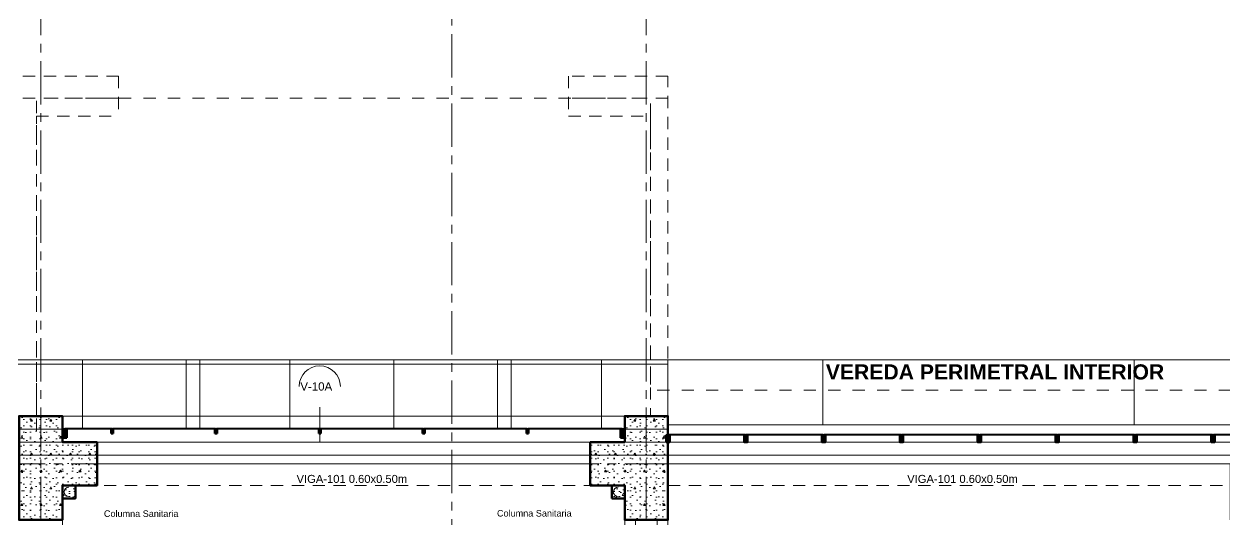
# Model space of a CAD drawing. Header units: inches. Extents: x -38 to 5698, y -33 to 92.
# Drawn here: x 16.13 to 30, y 39 to 44.73 of the extents above; entities that cross this region are included whole.
import ezdxf

# ---------------------------------------------------------------- set-up
doc = ezdxf.new("R2010")
doc.units = ezdxf.units.IN
doc.header["$MEASUREMENT"] = 0
doc.set_wipeout_variables(frame=1)
for name, pattern in [('Hidden Line', [0.195611, 0.141111, -0.0545]), ('Línea Oculta', [0.195611, 0.141111, -0.0545]), ('Punto & Raya', [0.65, 0.5, -0.075, 0, -0.075]), ('Rayas', [0.282222, 0.141111, -0.141111]), ('Wipeout_Contour', [1, 0, -1])]:
    doc.linetypes.add(name, pattern=pattern)
for name, color, linetype in [('02 _ ARQ _ ALB _ Ejes Generales', 7, 'Continuous'), ('02 _ ARQ _ ZON _ Espacio.3D', 7, 'Continuous'), ('08 _ STR _ EXT _ 06 Columnas', 7, 'Continuous'), ('08 _ STR _ EXT _ 06 Elementos de Fachada', 7, 'Continuous'), ('08 _ STR _ EXT _ 07 Losa Aligerada', 7, 'Continuous'), ('08 _ STR _ EXT _ 08 Placas Inclinadas', 7, 'Continuous'), ('08 _ STR _ EXT _ 09 Vigas', 7, 'Continuous'), ('08 _ STR _ EXT _ Estacionamiento-Pavimento', 7, 'Continuous'), ('Acabado - Muros', 7, 'Continuous'), ('ESQUEMAS', 7, 'Continuous'), ('Estructura - 03 LOSA', 7, 'Continuous'), ('Estructura - 04 MURO', 7, 'Continuous'), ('Estructura - Carga', 7, 'Continuous'), ('Marcador - Secciones', 251, 'Continuous'), ('MEP - HVAC', 7, 'Continuous'), ('Notas - Etiquetas', 251, 'Continuous'), ('Notas - Textos', 7, 'Continuous')]:
    doc.layers.add(name, color=color, linetype=linetype)
doc.styles.add('Estilo_Generado_1', font='swisseb.ttf')
doc.styles.add('Estilo_Generado_4', font='swisse.ttf')
pattern_1 = [(0, (0, 0), (0, 0.3897114), [0.024375, -0.200625]), (0, (0.1125, 0.19486), (0, 0.3897114), [0.024375, -0.200625]), (60, (0, 0), (-0.3375, 0.1948557), [0.024375, -0.200625]), (60, (0.225, 0), (-0.3375, 0.1948557), [0.024375, -0.200625]), (120, (0.02437, 0), (0.3375, 0.1948557), [0.024375, -0.200625]), (120, (0.24938, 0), (0.3375, 0.1948557), [0.024375, -0.200625]), (0, (0, 0.0375), (0, 0.075), [0, -0.075, 0, -0.1125]), (45, (0.0375, 0.0375), (-0.05303301, 0.05303301), [0, -0.05625, 0, -0.09375])]
pattern_2 = [(0, (0, 0), (0, 0.3117692), [0.03, -0.15]), (0, (0.09, 0.1559), (0, 0.3117692), [0.03, -0.15]), (60, (0, 0), (-0.27, 0.1558846), [0.03, -0.15]), (60, (0.18, 0), (-0.27, 0.1558846), [0.03, -0.15]), (120, (0.03, 0), (0.27, 0.1558846), [0.03, -0.15]), (120, (0.21, 0), (0.27, 0.1558846), [0.03, -0.15]), (0, (0, 0.03), (0, 0.06), [0, -0.06, 0, -0.09]), (45, (0.03, 0.03), (-0.04242641, 0.04242641), [0, -0.045, 0, -0.075])]

msp = doc.modelspace()

# ---------------------------------------------------------------- hatches: boundary and pattern name
at = {"layer": 'Estructura - 03 LOSA', "linetype": 'Continuous', "lineweight": 13}
h = msp.add_hatch(dxfattribs=at)
h.set_pattern_fill('CEMENTO_PULIDO_Y_BRUÑADO_FA', color=251, style=0, pattern_type=2)
h.set_pattern_definition([(360, (3.7574, 18.3027), (0, 2.53199), []), (90, (3.7574, 18.3027), (-3.6, 0), [])])
h.paths.add_polyline_path([(2.17, 26.05), (8.821, 26.05), (8.822, 29.453), (8.822, 30.7), (8.25, 30.7), (8.25, 33.82), (9.07, 33.82), (9.07, 39.9), (23.57, 39.9), (51.57, 39.9), (51.57, 23.382), (52.92, 23.382), (52.92, 40.85), (9.07, 40.85), (2.17, 40.85)])
at = {"layer": 'Estructura - Carga', "linetype": 'Continuous', "lineweight": 13}
h = msp.add_hatch(dxfattribs=at)
h.set_pattern_fill('HORMIGÓN_ARMADO_0002', color=251, style=0, pattern_type=2)
h.set_pattern_definition(pattern_2)
h.paths.add_polyline_path([(16.57, 39.25), (16.72, 39.25), (16.72, 39.4), (16.57, 39.4)])
h = msp.add_hatch(dxfattribs=at)
h.set_pattern_fill('HORMIGÓN_ARMADO_0002', color=251, style=0, pattern_type=2)
h.set_pattern_definition(pattern_2)
h.paths.add_polyline_path([(22.92, 39.25), (23.07, 39.25), (23.07, 39.4), (22.92, 39.4)])

# ---------------------------------------------------------------- linework, layer by layer
at = {"layer": '02 _ ARQ _ ALB _ Ejes Generales', "color": 251, "linetype": 'Punto & Raya', "lineweight": 13}
for p, q in [((16.32, 45.9), (16.32, 2.05)), ((23.32, 45.9), (23.32, 2.05))]:
    msp.add_line(p, q, dxfattribs=at)
at = {"layer": '02 _ ARQ _ ZON _ Espacio.3D', "color": 254, "linetype": 'Continuous', "lineweight": 0, "flags": 128}
msp.add_lwpolyline([(43.67, 39.65), (37.77, 39.65), (37.77, 39.4), (37.57, 39.4), (37.57, 39), (37.07, 39), (37.07, 39.4), (36.87, 39.4), (36.87, 39.65), (30.97, 39.65), (30.97, 39.4), (30.57, 39.4), (30.57, 39), (30.07, 39), (30.07, 39.65), (23.57, 39.65), (23.57, 39), (23.444, 39), (23.444, 30.8), (23.57, 30.8), (23.57, 30.2), (23.97, 30.2), (23.97, 29.7), (9.07, 29.7)], dxfattribs=at)
msp.add_lwpolyline([(16.57, 39.4), (16.57, 39), (16.57, 31), (16.57, 30.2), (16.97, 30.2), (16.97, 29.75), (23.07, 29.75), (23.07, 30.8), (23.195, 30.8), (23.195, 39), (23.07, 39), (23.07, 39.4), (22.67, 39.4), (22.67, 39.65), (16.97, 39.65), (16.97, 39.4)], close=True, dxfattribs=at)
at = {"layer": '08 _ STR _ EXT _ 07 Losa Aligerada', "color": 254, "linetype": 'Rayas', "lineweight": 18, "flags": 128}
msp.add_lwpolyline([(8.17, 27.939), (7.67, 27.939), (7.67, 5.8), (25.235, 5.8), (25.235, 7.2), (30.431, 7.2), (30.431, 6), (37.07, 6), (37.07, 3.375), (44.57, 3.375), (44.57, 6.05), (52.32, 6.05), (52.32, 15), (51.57, 15), (51.57, 18.1), (51.57, 18.1), (51.57, 20.35), (46.67, 20.35), (46.67, 22.35), (46.67, 22.6), (46.67, 24.5), (46.67, 24.75), (46.67, 26.75), (51.57, 26.75), (51.57, 29.7), (51.57, 29.7), (51.57, 35.2), (52.52, 35.2), (52.52, 41.1), (38.955, 41.1), (38.955, 40.8), (34.048, 40.8), (34.048, 40.5), (23.37, 40.5), (23.37, 43.874), (16.27, 43.874), (16.27, 39.9), (11.12, 39.9), (11.12, 40.95), (8.02, 40.95), (8.02, 37.7), (9.07, 37.7), (9.07, 33.9), (8.17, 33.9)], close=True, dxfattribs=at)
at = {"layer": '08 _ STR _ EXT _ 07 Losa Aligerada', "color": 254, "linetype": 'Continuous', "lineweight": 18, "flags": 128}
msp.add_lwpolyline([(51.57, 39.9), (9.07, 39.9), (9.07, 33.82), (8.25, 33.82), (8.25, 30.7), (9.07, 30.7), (9.07, 17.4)], dxfattribs=at)
at = {"layer": '08 _ STR _ EXT _ 08 Placas Inclinadas', "color": 251, "linetype": 'Línea Oculta', "lineweight": 13}
for p, q in [((17.22, 44.128), (17.22, 43.666)), ((22.42, 44.128), (22.42, 43.666)), ((17.22, 43.874), (16.07, 43.874)), ((23.57, 43.874), (22.42, 43.874))]:
    msp.add_line(p, q, dxfattribs=at)
at = {"layer": '08 _ STR _ EXT _ 08 Placas Inclinadas', "color": 251, "linetype": 'Línea Oculta', "lineweight": 13, "flags": 128}
for points in [[(17.22, 44.128), (16.07, 44.128)], [(23.57, 44.128), (22.42, 44.128)], [(16.27, 40.2), (16.27, 43.666)], [(16.27, 43.666), (17.22, 43.666)], [(22.42, 43.666), (23.37, 43.666)], [(23.37, 43.666), (23.37, 40.2)]]:
    msp.add_lwpolyline(points, dxfattribs=at)
at = {"layer": '08 _ STR _ EXT _ 09 Vigas', "color": 251, "linetype": 'Hidden Line', "lineweight": 13}
for p, q in [((16.57, 30.2), (16.57, 39.4)), ((16.57, 39.4), (23.07, 39.4)), ((23.07, 30.2), (23.07, 39.4)), ((23.57, 30.2), (23.57, 39.4)), ((23.57, 39.4), (30.07, 39.4))]:
    msp.add_line(p, q, dxfattribs=at)
at = {"layer": 'Estructura - 03 LOSA', "color": 7, "linetype": 'Continuous', "lineweight": 18, "flags": 128}
msp.add_lwpolyline([(52.92, 40.85), (2.17, 40.85)], dxfattribs=at)
at = {"layer": 'Estructura - Carga', "color": 7, "linetype": 'Continuous', "lineweight": 80, "flags": 128}
for points in [[(16.57, 39.25), (16.72, 39.25), (16.72, 39.4), (16.57, 39.4)], [(22.92, 39.25), (23.07, 39.25), (23.07, 39.4), (22.92, 39.4)]]:
    msp.add_lwpolyline(points, close=True, dxfattribs=at)
at = {"layer": 'MEP - HVAC', "color": 7, "linetype": 'Continuous', "lineweight": 13, "flags": 128}
for points in [[(16.645, 39.379, 1), (16.645, 39.271)], [(22.995, 39.379, 1), (22.995, 39.271, 1)]]:
    msp.add_lwpolyline(points, format="xyb", dxfattribs=at)
at = {"layer": 'Notas - Etiquetas', "color": 144, "linetype": 'Continuous', "lineweight": 13, "flags": 128}
msp.add_lwpolyline([(19.783, 40.543, 1), (19.307, 40.543, 1)], format="xyb", dxfattribs=at)

# ---------------------------------------------------------------- texts
at = {"layer": 'Notas - Etiquetas', "color": 8, "lineweight": 35, "insert": (19.32, 40.59), "char_height": 0.095, "attachment_point": 1, "style": 'Estilo_Generado_4'}
msp.add_mtext('\\A1;{\\pqj;\\pt0,46;\\fSwis721 Ex BT|b0|i0|c0|p34;V-10A\\fSwis721 Ex BT|b0|i0|c0|p34;\\A1{\\H.66x;\\S^  ;}\\fSwis721 Ex BT|b0|i0|c0|p34;\\fSwis721 Ex BT|b0|i0|c0|p34;\\A1{\\H.66x;\\S^  ;}\\fSwis721 Ex BT|b0|i0|c0|p34; \\fSwis721 Ex BT|b0|i0|c0|p34;\\fSwis721 Ex BT|b0|i0|c0|p34;\\fSwis721 Ex BT|b0|i0|c0|p34;\\fSwis721 Ex BT|b0|i0|c0|p34;\\fSwis721 Ex BT|b0|i0|c0|p34;\\fSwis721 Ex BT|b0|i0|c0|p34;\\fSwis721 Ex BT|b0|i0|c0|p34;\\fSwis721 Ex BT|b0|i0|c0|p34;\\fSwis721 Ex BT|b0|i0|c0|p34;\\fSwis721 Ex BT|b0|i0|c0|p34;\\fSwis721 Ex BT|b0|i0|c0|p34;\\fSwis721 Ex BT|b0|i0|c0|p34;\\fSwis721 Ex BT|b0|i0|c0|p34;\\fSwis721 Ex BT|b0|i0|c0|p34;\\fSwis721 Ex BT|b0|i0|c0|p34;\\fSwis721 Ex BT|b0|i0|c0|p34;\\fSwis721 Ex BT|b0|i0|c0|p34;\\fSwis721 Ex BT|b0|i0|c0|p34;\\fSwis721 Ex BT|b0|i0|c0|p34;\\fSwis721 Ex BT|b0|i0|c0|p34;\\fSwis721 Ex BT|b0|i0|c0|p34;\\fSwis721 Ex BT|b0|i0|c0|p34;\\fSwis721 Ex BT|b0|i0|c0|p34;\\fSwis721 Ex BT|b0|i0|c0|p34;\\fSwis721 Ex BT|b0|i0|c0|p34;\\fSwis721 Ex BT|b0|i0|c0|p34;\\fSwis721 Ex BT|b0|i0|c0|p34;\\fSwis721 Ex BT|b0|i0|c0|p34;\\fSwis721 Ex BT|b0|i0|c0|p34;\\fSwis721 Ex BT|b0|i0|c0|p34;\\fSwis721 Ex BT|b0|i0|c0|p34;\\fSwis721 Ex BT|b0|i0|c0|p34;\\fSwis721 Ex BT|b0|i0|c0|p34;\\fSwis721 Ex BT|b0|i0|c0|p34;\\fSwis721 Ex BT|b0|i0|c0|p34;\\fSwis721 Ex BT|b0|i0|c0|p34;\\fSwis721 Ex BT|b0|i0|c0|p34;\\fSwis721 Ex BT|b0|i0|c0|p34;\\fSwis721 Ex BT|b0|i0|c0|p34;\\fSwis721 Ex BT|b0|i0|c0|p34;\\fSwis721 Ex BT|b0|i0|c0|p34;\\fSwis721 Ex BT|b0|i0|c0|p34;\\fSwis721 Ex BT|b0|i0|c0|p34;}', dxfattribs=at)
at = {"layer": 'Notas - Etiquetas', "color": 8, "linetype": 'Continuous', "lineweight": 13, "char_height": 0.0925, "attachment_point": 7, "style": 'Estilo_Generado_4'}
for insert in [(19.277, 39.427), (26.336, 39.427)]:
    msp.add_mtext('\\A1;{\\pql;\\fSwis721 Ex BT|b0|i0|c0|p34;VIGA-101\\fSwis721 Ex BT|b0|i0|c0|p34; \\fSwis721 Ex BT|b0|i0|c0|p34;0.60\\fSwis721 Ex BT|b0|i0|c0|p34;x\\fSwis721 Ex BT|b0|i0|c0|p34;0.50\\fSwis721 Ex BT|b0|i0|c0|p34;m}', dxfattribs=dict(at, insert=insert))
at = {"layer": 'Notas - Etiquetas', "color": 8, "linetype": 'Continuous', "lineweight": 35, "char_height": 0.075, "attachment_point": 4, "style": 'Estilo_Generado_4'}
for insert in [(21.594, 39.077), (17.05, 39.073)]:
    msp.add_mtext('\\A1;{\\pql;\\fSwis721 Ex BT|b0|i0|c0|p34;Columna Sanitaria}', dxfattribs=dict(at, insert=insert))
at = {"layer": 'Notas - Textos', "color": 251, "linetype": 'Continuous', "lineweight": 13, "insert": (27.351, 40.798), "char_height": 0.175, "attachment_point": 2, "style": 'Estilo_Generado_1'}
msp.add_mtext('\\A1;{\\pqc;\\fSwis721 Ex BT|b1|i0|c0|p34;VEREDA PERIMETRAL\\fSwis721 Ex BT|b1|i0|c0|p34; INTERIOR}', dxfattribs=at)

# ---------------------------------------------------------------- next in the draw order: wipeouts: each hides what was drawn before it
at = {"color": 254, "linetype": 'Wipeout_Contour', "lineweight": 0, "ltscale": 269.279262}
msp.add_wipeout([(16.57, 39.9), (22.67, 39.9), (22.67, 39.9), (23.07, 39.9), (23.07, 40.05), (16.57, 40.05)], dxfattribs=at).dxf.layer = 'Estructura - 04 MURO'

# ---------------------------------------------------------------- next in the draw order: hatches: boundary and pattern name
at = {"layer": '08 _ STR _ EXT _ 06 Columnas', "linetype": 'Continuous', "lineweight": 9}
h = msp.add_hatch(dxfattribs=at)
h.set_pattern_fill('HORMIGÓN_EN_MASA_0002', style=0, pattern_type=2)
h.set_pattern_definition(pattern_1)
h.paths.add_polyline_path([(16.97, 39.9), (16.57, 39.9), (16.57, 40.2), (16.07, 40.2), (16.07, 39), (16.57, 39), (16.57, 39.4), (16.97, 39.4)])
at = {"layer": 'Acabado - Muros', "linetype": 'Continuous', "lineweight": 0}
for points in [[(16.62, 39.95), (16.62, 40.05), (16.57, 40.05), (16.57, 39.95)], [(17.158, 40), (17.158, 40.05), (17.133, 40.05), (17.133, 40)], [(18.358, 40), (18.358, 40.05), (18.333, 40.05), (18.333, 40)], [(19.558, 40), (19.558, 40.05), (19.533, 40.05), (19.533, 40)], [(20.758, 40), (20.758, 40.05), (20.733, 40.05), (20.733, 40)], [(21.958, 40), (21.958, 40.05), (21.933, 40.05), (21.933, 40)], [(23.02, 39.95), (23.07, 39.95), (23.07, 40.05), (23.02, 40.05)]]:
    msp.add_hatch(color=254, dxfattribs=at).paths.add_polyline_path(points)
at = {"layer": 'Acabado - Muros', "linetype": 'Continuous', "lineweight": 9}
for points in [[(17.14, 40.06), (16.6, 40.06), (16.6, 40.05), (17.14, 40.05)], [(18.34, 40.06), (17.15, 40.06), (17.15, 40.05), (18.34, 40.05)], [(19.54, 40.06), (18.35, 40.06), (18.35, 40.05), (19.54, 40.05)], [(20.74, 40.06), (19.55, 40.06), (19.55, 40.05), (20.74, 40.05)], [(21.94, 40.06), (20.75, 40.06), (20.75, 40.05), (21.94, 40.05)], [(23.04, 40.06), (21.95, 40.06), (21.95, 40.05), (23.04, 40.05)]]:
    msp.add_hatch(color=250, dxfattribs=at).paths.add_polyline_path(points)
at = {"layer": 'Estructura - 03 LOSA', "linetype": 'Continuous', "lineweight": 13}
h = msp.add_hatch(dxfattribs=at)
h.set_pattern_fill('BALDOSA_60X120_0002', color=251, style=0, pattern_type=2)
h.set_pattern_definition([(0, (0, 0), (0, 0.6), []), (90, (0, 0), (-1.2, 0), [])])
h.paths.add_polyline_path([(6.27, 30.607), (8.1, 30.607), (8.1, 33.97), (8.92, 33.97), (8.92, 40.05), (23.57, 40.05), (23.57, 40.85), (6.27, 40.85)])

# ---------------------------------------------------------------- next in the draw order: linework, layer by layer
at = {"layer": '08 _ STR _ EXT _ 06 Columnas', "color": 7, "linetype": 'Continuous', "lineweight": 80, "flags": 128}
msp.add_lwpolyline([(16.97, 39.9), (16.57, 39.9), (16.57, 40.2), (16.07, 40.2), (16.07, 39), (16.57, 39), (16.57, 39.4), (16.97, 39.4)], close=True, dxfattribs=at)
at = {"layer": '08 _ STR _ EXT _ Estacionamiento-Pavimento', "color": 7, "linetype": 'Continuous', "lineweight": 18, "flags": 128}
msp.add_lwpolyline([(9.07, 40.85), (52.92, 40.85), (52.92, 1.5), (69.77, 1.5), (69.77, 46.784), (56.22, 46.937), (56.22, 50.85), (9.07, 50.85)], close=True, dxfattribs=at)
at = {"layer": 'Acabado - Muros', "color": 7, "linetype": 'Continuous', "lineweight": 60}
for p, q in [((16.62, 40.05), (16.57, 40.05)), ((16.57, 40.05), (16.57, 39.95)), ((16.62, 40.05), (16.62, 39.95)), ((17.158, 40.05), (17.133, 40.05)), ((17.133, 40.05), (17.133, 40)), ((17.158, 40), (17.133, 40)), ((17.158, 40.05), (17.158, 40)), ((18.358, 40.05), (18.333, 40.05)), ((18.333, 40.05), (18.333, 40)), ((18.358, 40), (18.333, 40)), ((18.358, 40.05), (18.358, 40)), ((19.558, 40.05), (19.533, 40.05)), ((19.533, 40.05), (19.533, 40)), ((19.558, 40), (19.533, 40)), ((19.558, 40.05), (19.558, 40)), ((20.758, 40.05), (20.733, 40.05)), ((20.733, 40.05), (20.733, 40)), ((20.758, 40), (20.733, 40)), ((20.758, 40.05), (20.758, 40)), ((21.958, 40.05), (21.933, 40.05)), ((21.933, 40.05), (21.933, 40)), ((21.958, 40), (21.933, 40)), ((21.958, 40.05), (21.958, 40)), ((23.02, 40.05), (23.02, 39.95)), ((23.07, 40.05), (23.02, 40.05)), ((23.07, 40.05), (23.07, 39.95)), ((16.62, 39.95), (16.57, 39.95)), ((23.07, 39.95), (23.02, 39.95))]:
    msp.add_line(p, q, dxfattribs=at)
at = {"layer": 'Acabado - Muros', "color": 7, "linetype": 'Continuous', "lineweight": 13, "flags": 128}
for points in [[(17.14, 40.06), (17.14, 40.05), (16.6, 40.05), (16.6, 40.06)], [(18.34, 40.06), (18.34, 40.05), (17.15, 40.05), (17.15, 40.06)], [(19.54, 40.06), (19.54, 40.05), (18.35, 40.05), (18.35, 40.06)], [(20.74, 40.06), (20.74, 40.05), (19.55, 40.05), (19.55, 40.06)], [(21.94, 40.06), (21.94, 40.05), (20.75, 40.05), (20.75, 40.06)], [(23.04, 40.06), (23.04, 40.05), (21.95, 40.05), (21.95, 40.06)]]:
    msp.add_lwpolyline(points, close=True, dxfattribs=at)
at = {"layer": 'Estructura - 03 LOSA', "color": 7, "linetype": 'Continuous', "lineweight": 18, "flags": 128}
msp.add_lwpolyline([(6.27, 40.85), (6.27, 30.607), (8.1, 30.607), (8.1, 33.97), (8.92, 33.97), (8.92, 40.05), (23.57, 40.05), (23.57, 40.85)], dxfattribs=at)
at = {"layer": 'Estructura - 04 MURO', "color": 7, "linetype": 'Continuous', "lineweight": 13, "flags": 128}
for points in [[(23.07, 40.05), (16.57, 40.05)], [(16.57, 39.9), (22.67, 39.9)]]:
    msp.add_lwpolyline(points, dxfattribs=at)
at = {"layer": 'Marcador - Secciones', "color": 251, "linetype": 'Punto & Raya', "lineweight": 13}
msp.add_line((21.07, 46.211), (21.07, 0.888), dxfattribs=at)
at = {"layer": 'Notas - Etiquetas', "color": 144, "linetype": 'Continuous', "lineweight": 13}
msp.add_line((19.545, 39.905), (19.545, 40.305), dxfattribs=at)

# ---------------------------------------------------------------- next in the draw order: wipeouts: each hides what was drawn before it
at = {"color": 254, "linetype": 'Wipeout_Contour', "lineweight": 0, "ltscale": 745.804662}
msp.add_wipeout([(23.57, 40.1), (23.57, 39.65), (30.07, 39.65), (30.07, 39.9), (30.97, 39.9), (30.97, 39.65), (36.87, 39.65), (36.87, 39.9), (37.77, 39.9), (37.77, 39.65), (43.67, 39.65), (43.67, 39.9), (43.781, 39.9), (43.87, 40.1)], dxfattribs=at).dxf.layer = '08 _ STR _ EXT _ 06 Elementos de Fachada'

# ---------------------------------------------------------------- next in the draw order: hatches: boundary and pattern name
at = {"linetype": 'Continuous', "lineweight": 5, "true_color": 0x636466}
h = msp.add_hatch(dxfattribs=at)
h.set_pattern_fill('LADRILLO_COMÚN_0002', color=251, style=0, pattern_type=2)
h.set_pattern_definition([(45, (0, 0), (-0.03005204, 0.03005204), [])])
h.paths.add_polyline_path([(23.57, 39.9), (23.57, 39.9), (23.57, 40.1), (23.57, 40.1)])

# ---------------------------------------------------------------- next in the draw order: linework, layer by layer
at = {"color": 7, "linetype": 'Continuous', "lineweight": 80, "flags": 128}
for points in [[(23.57, 39.9), (23.57, 40.1)], [(23.57, 39.9), (23.57, 39.9)]]:
    msp.add_lwpolyline(points, dxfattribs=at)
at = {"color": 251, "linetype": 'Línea Oculta', "lineweight": 13, "flags": 128}
for points in [[(23.55, 39.98), (43.69, 39.98)], [(23.575, 39.99), (24.465, 39.99)], [(23.575, 39.99), (23.575, 39.98)], [(24.465, 39.99), (24.465, 39.98)], [(24.475, 39.99), (25.365, 39.99)], [(24.475, 39.99), (24.475, 39.98)], [(25.365, 39.99), (25.365, 39.98)], [(25.375, 39.99), (26.265, 39.99)], [(25.375, 39.99), (25.375, 39.98)], [(26.265, 39.99), (26.265, 39.98)], [(26.275, 39.99), (27.165, 39.99)], [(26.275, 39.99), (26.275, 39.98)], [(27.165, 39.99), (27.165, 39.98)], [(27.175, 39.99), (28.065, 39.99)], [(27.175, 39.99), (27.175, 39.98)], [(28.065, 39.99), (28.065, 39.98)], [(28.075, 39.99), (28.965, 39.99)], [(28.075, 39.99), (28.075, 39.98)], [(28.965, 39.99), (28.965, 39.98)], [(28.975, 39.99), (29.865, 39.99)], [(28.975, 39.99), (28.975, 39.98)], [(29.865, 39.99), (29.865, 39.98)], [(29.875, 39.99), (30.765, 39.99)], [(29.875, 39.99), (29.875, 39.98)]]:
    msp.add_lwpolyline(points, dxfattribs=at)
at = {"color": 7, "linetype": 'Continuous', "lineweight": 13, "flags": 128}
for points in [[(23.575, 39.99), (23.575, 39.98), (24.465, 39.98), (24.465, 39.99)], [(24.475, 39.99), (24.475, 39.98), (25.365, 39.98), (25.365, 39.99)], [(25.375, 39.99), (25.375, 39.98), (26.265, 39.98), (26.265, 39.99)], [(26.275, 39.99), (26.275, 39.98), (27.165, 39.98), (27.165, 39.99)], [(27.175, 39.99), (27.175, 39.98), (28.065, 39.98), (28.065, 39.99)], [(28.075, 39.99), (28.075, 39.98), (28.965, 39.98), (28.965, 39.99)], [(28.975, 39.99), (28.975, 39.98), (29.865, 39.98), (29.865, 39.99)], [(29.875, 39.99), (29.875, 39.98), (30.765, 39.98), (30.765, 39.99)]]:
    msp.add_lwpolyline(points, close=True, dxfattribs=at)
at = {"layer": '08 _ STR _ EXT _ 06 Elementos de Fachada', "color": 7, "linetype": 'Continuous', "lineweight": 13, "flags": 128}
for points in [[(43.87, 40.1), (23.57, 40.1)], [(23.57, 40.1), (23.57, 39.65)], [(23.57, 39.65), (30.07, 39.65)]]:
    msp.add_lwpolyline(points, dxfattribs=at)

# ---------------------------------------------------------------- next in the draw order: wipeouts: each hides what was drawn before it
at = {"color": 254, "linetype": 'Wipeout_Contour', "lineweight": 0, "ltscale": 628.945722}
msp.add_wipeout([(23.57, 39.65), (30.07, 39.65), (30.07, 39.9), (30.97, 39.9), (30.97, 39.65), (36.87, 39.65), (36.87, 39.9), (37.77, 39.9), (37.77, 39.65), (43.67, 39.65), (43.67, 39.9), (23.57, 39.9)], dxfattribs=at).dxf.layer = 'Estructura - 04 MURO'

# ---------------------------------------------------------------- next in the draw order: hatches: boundary and pattern name
at = {"linetype": 'Continuous', "lineweight": 13, "true_color": 0x636466}
for points in [[(23.59, 39.98), (23.55, 39.98), (23.55, 39.9), (23.59, 39.9)], [(24.49, 39.98), (24.45, 39.98), (24.45, 39.9), (24.49, 39.9)], [(25.39, 39.98), (25.35, 39.98), (25.35, 39.9), (25.39, 39.9)], [(26.29, 39.98), (26.25, 39.98), (26.25, 39.9), (26.29, 39.9)], [(27.19, 39.98), (27.15, 39.98), (27.15, 39.9), (27.19, 39.9)], [(28.09, 39.98), (28.05, 39.98), (28.05, 39.9), (28.09, 39.9)], [(28.99, 39.98), (28.95, 39.98), (28.95, 39.9), (28.99, 39.9)], [(29.89, 39.98), (29.85, 39.98), (29.85, 39.9), (29.89, 39.9)]]:
    msp.add_hatch(color=251, dxfattribs=at).paths.add_polyline_path(points)
at = {"layer": '08 _ STR _ EXT _ 06 Columnas', "linetype": 'Continuous', "lineweight": 9}
h = msp.add_hatch(dxfattribs=at)
h.set_pattern_fill('HORMIGÓN_EN_MASA_0002', style=0, pattern_type=2)
h.set_pattern_definition(pattern_1)
h.paths.add_polyline_path([(22.67, 39.9), (22.67, 39.4), (23.07, 39.4), (23.07, 39), (23.57, 39), (23.57, 40.2), (23.07, 40.2), (23.07, 39.9)])
at = {"layer": '08 _ STR _ EXT _ 08 Placas Inclinadas', "linetype": 'Continuous', "lineweight": 9}
h = msp.add_hatch(dxfattribs=at)
h.set_pattern_fill('HORMIGÓN_EN_MASA_0002', style=0, pattern_type=2)
h.set_pattern_definition(pattern_1)
h.paths.add_polyline_path([(23.57, 39.9), (23.57, 39.9), (23.57, 39.75), (23.57, 39.75)])

# ---------------------------------------------------------------- next in the draw order: linework, layer by layer
at = {"color": 251, "linetype": 'Línea Oculta', "lineweight": 13, "flags": 128}
for points in [[(23.55, 39.98), (23.55, 39.9)], [(23.55, 39.9), (43.69, 39.9)]]:
    msp.add_lwpolyline(points, dxfattribs=at)
at = {"color": 7, "linetype": 'Continuous', "lineweight": 60, "flags": 128}
for points in [[(23.59, 39.98), (23.55, 39.98), (23.55, 39.9), (23.59, 39.9)], [(24.49, 39.98), (24.45, 39.98), (24.45, 39.9), (24.49, 39.9)], [(25.39, 39.98), (25.35, 39.98), (25.35, 39.9), (25.39, 39.9)], [(26.29, 39.98), (26.25, 39.98), (26.25, 39.9), (26.29, 39.9)], [(27.19, 39.98), (27.15, 39.98), (27.15, 39.9), (27.19, 39.9)], [(28.09, 39.98), (28.05, 39.98), (28.05, 39.9), (28.09, 39.9)], [(28.99, 39.98), (28.95, 39.98), (28.95, 39.9), (28.99, 39.9)], [(29.89, 39.98), (29.85, 39.98), (29.85, 39.9), (29.89, 39.9)]]:
    msp.add_lwpolyline(points, close=True, dxfattribs=at)
at = {"layer": '02 _ ARQ _ ALB _ Ejes Generales', "color": 251, "linetype": 'Punto & Raya', "lineweight": 13}
msp.add_line((55.57, 39.65), (4.845, 39.65), dxfattribs=at)
at = {"layer": '08 _ STR _ EXT _ 06 Columnas', "color": 7, "linetype": 'Continuous', "lineweight": 80, "flags": 128}
msp.add_lwpolyline([(22.67, 39.9), (23.07, 39.9), (23.07, 40.2), (23.57, 40.2), (23.57, 39), (23.07, 39), (23.07, 39.4), (22.67, 39.4)], close=True, dxfattribs=at)
at = {"layer": '08 _ STR _ EXT _ 08 Placas Inclinadas', "color": 251, "linetype": 'Línea Oculta', "lineweight": 13, "flags": 128}
for points in [[(23.57, 39.9), (23.57, 44.128)], [(23.57, 39.9), (23.57, 39.9)]]:
    msp.add_lwpolyline(points, dxfattribs=at)
at = {"layer": '08 _ STR _ EXT _ 09 Vigas', "color": 251, "linetype": 'Hidden Line', "lineweight": 13}
msp.add_line((9.07, 39.9), (51.57, 39.9), dxfattribs=at)
at = {"layer": 'ESQUEMAS', "color": 7, "linetype": 'Continuous', "lineweight": 13, "flags": 128}
msp.add_lwpolyline([(51.42, 7.35), (9.22, 7.35), (9.22, 8.15), (6.52, 8.15), (6.52, 8.9), (9.22, 8.9), (9.22, 12.275), (6.52, 12.275), (6.52, 13.025), (9.22, 13.025), (9.22, 16.4), (6.52, 16.4), (6.52, 17.15), (9.22, 17.15), (9.22, 30.953), (8.25, 30.953), (8.25, 33.82), (9.22, 33.82), (9.22, 39.75), (51.42, 39.75), (51.42, 17.95), (52.77, 17.95), (52.77, 15.15), (51.42, 15.15)], close=True, dxfattribs=at)
at = {"layer": 'Estructura - 03 LOSA', "color": 7, "linetype": 'Continuous', "lineweight": 18, "flags": 128}
msp.add_lwpolyline([(2.17, 26.05), (8.821, 26.05), (8.822, 30.7), (8.25, 30.7), (8.25, 33.82), (9.07, 33.82), (9.07, 39.9), (51.57, 39.9)], dxfattribs=at)
at = {"layer": 'Estructura - 04 MURO', "color": 7, "linetype": 'Continuous', "lineweight": 80}
msp.add_line((23.57, 39.75), (23.57, 39.9), dxfattribs=at)
at = {"layer": 'Estructura - 04 MURO', "color": 7, "linetype": 'Continuous', "lineweight": 13, "flags": 128}
for points in [[(43.67, 39.9), (23.57, 39.9)], [(23.57, 39.9), (23.57, 39.65)], [(23.57, 39.65), (30.07, 39.65)]]:
    msp.add_lwpolyline(points, dxfattribs=at)

doc.saveas('drawing.dxf')
